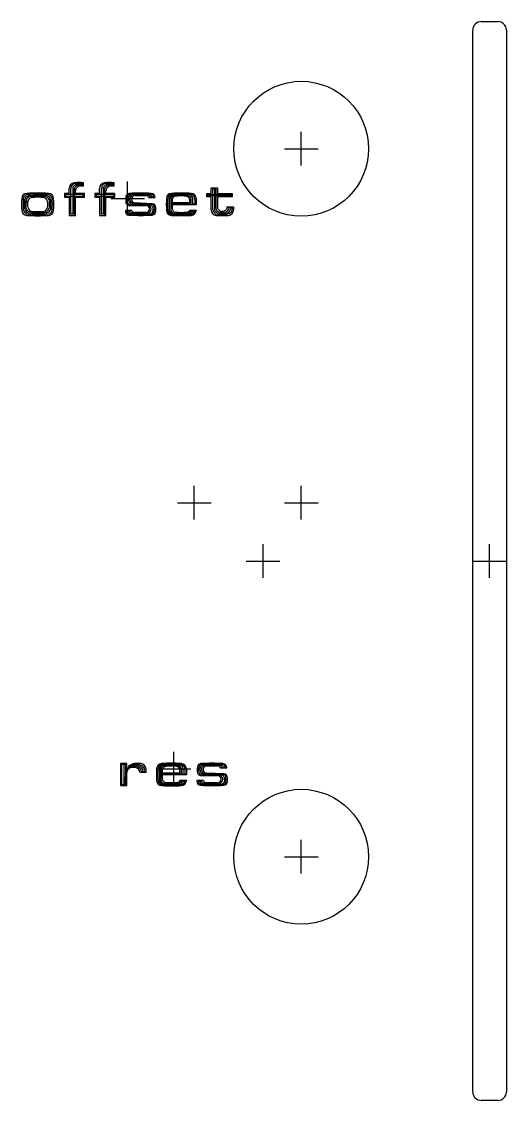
# Model space of a CAD drawing. Header units: millimetres. Extents: x -94 to 94, y -1 to 128.
# Drawn here: x 64.7 to 93.5, y 55.8 to 119.8 of the extents above; entities that cross this region are included whole.
import ezdxf

# ---------------------------------------------------------------- set-up
doc = ezdxf.new("R2010")
doc.units = ezdxf.units.MM
for name, color, linetype in [('Contour', 7, 'CONTINUOUS'), ('Engraving', 7, 'CONTINUOUS'), ('Reference_points', 1, 'CONTINUOUS')]:
    doc.layers.add(name, color=color, linetype=linetype)

msp = doc.modelspace()

# ---------------------------------------------------------------- linework, layer by layer
at = {"layer": 'Contour', "color": 7, "linetype": 'CONTINUOUS'}
for p, q in [((92.024, 119.844), (93.024, 119.844)), ((91.524, 56.344), (91.524, 119.344)), ((93.524, 119.344), (93.524, 56.344)), ((93.024, 55.844), (92.024, 55.844))]:
    msp.add_line(p, q, dxfattribs=at)
for centre in [(81.343, 112.3), (81.343, 70.3)]:
    msp.add_circle(centre, 4, dxfattribs=at)
for centre, start, end in [((92.024, 119.344), 450, 180), ((93.024, 119.344), 360, 90), ((92.024, 56.344), 180, -90), ((93.024, 56.344), 270, 0)]:
    msp.add_arc(centre, 0.5, start, end, dxfattribs=at)
at = {"layer": 'Engraving', "color": 254, "linetype": 'CONTINUOUS'}
for p, q in [((67.944, 110.238), (68.385, 110.238)), ((68.343, 110.175), (68.028, 110.175)), ((68.385, 110.133), (68.154, 110.133)), ((68.259, 110.091), (68.427, 110.091)), ((68.385, 110.238), (68.385, 110.133)), ((68.427, 110.091), (68.427, 110.28)), ((69.75, 110.238), (70.191, 110.238)), ((70.149, 110.175), (69.834, 110.175)), ((70.191, 110.133), (69.96, 110.133)), ((70.065, 110.091), (70.233, 110.091)), ((70.191, 110.238), (70.191, 110.133)), ((70.233, 110.091), (70.233, 110.28)), ((67.566, 109.65), (67.293, 109.65)), ((67.293, 109.65), (67.293, 109.419)), ((67.86, 109.587), (67.356, 109.587)), ((67.356, 109.587), (67.356, 109.482)), ((67.356, 109.482), (68.406, 109.482)), ((67.671, 108.411), (67.671, 109.944)), ((67.776, 109.881), (67.776, 108.411)), ((67.86, 109.839), (67.86, 109.587)), ((68.406, 109.587), (67.86, 109.587)), ((67.86, 109.587), (67.86, 108.411)), ((67.944, 109.65), (67.944, 109.797)), ((68.469, 109.65), (67.944, 109.65)), ((68.406, 109.482), (68.406, 109.587)), ((68.469, 109.419), (68.469, 109.65)), ((69.372, 109.65), (69.099, 109.65)), ((69.099, 109.65), (69.099, 109.419)), ((69.666, 109.587), (69.162, 109.587)), ((69.162, 109.587), (69.162, 109.482)), ((69.162, 109.482), (70.212, 109.482)), ((69.477, 108.411), (69.477, 109.944)), ((69.582, 109.881), (69.582, 108.411)), ((69.666, 109.839), (69.666, 109.587)), ((70.212, 109.587), (69.666, 109.587)), ((69.666, 109.587), (69.666, 108.411)), ((69.75, 109.65), (69.75, 109.797)), ((70.275, 109.65), (69.75, 109.65)), ((70.212, 109.482), (70.212, 109.587)), ((70.275, 109.419), (70.275, 109.65)), ((71.472, 109.524), (72.123, 109.524)), ((72.48, 109.44), (72.585, 109.44)), ((75.735, 109.44), (75.735, 109.65)), ((75.735, 109.65), (75.987, 109.65)), ((75.987, 109.44), (75.735, 109.44)), ((75.798, 109.503), (75.798, 109.587)), ((75.798, 109.587), (77.163, 109.587)), ((76.281, 109.503), (75.798, 109.503)), ((75.987, 109.65), (75.987, 109.986)), ((75.987, 109.986), (76.365, 109.986)), ((75.987, 108.684), (75.987, 109.44)), ((76.092, 108.705), (76.092, 109.923)), ((76.092, 109.923), (76.281, 109.923)), ((76.197, 109.923), (76.197, 108.768)), ((76.281, 109.923), (76.281, 109.503)), ((77.163, 109.503), (76.281, 109.503)), ((76.281, 109.503), (76.281, 108.789)), ((76.365, 109.986), (76.365, 109.65)), ((76.365, 109.65), (77.247, 109.65)), ((77.247, 109.44), (76.365, 109.44)), ((76.365, 109.44), (76.365, 108.852)), ((77.163, 109.587), (77.163, 109.503)), ((77.247, 109.65), (77.247, 109.44)), ((64.836, 109.272), (64.752, 109.356)), ((64.92, 109.188), (64.836, 109.272)), ((65.109, 109.167), (64.92, 109.188)), ((65.004, 109.146), (65.109, 109.167)), ((67.293, 109.419), (67.566, 109.419)), ((67.566, 109.419), (67.566, 108.348)), ((67.944, 108.348), (67.944, 109.419)), ((67.944, 109.419), (68.469, 109.419)), ((69.099, 109.419), (69.372, 109.419)), ((69.372, 109.419), (69.372, 108.348)), ((69.75, 108.348), (69.75, 109.419)), ((69.75, 109.419), (70.275, 109.419)), ((70.926, 109.398), (70.926, 109.167)), ((71.136, 108.936), (72.123, 108.936)), ((71.22, 108.978), (72.207, 108.957)), ((72.501, 109.041), (71.472, 109.083)), ((72.375, 109.419), (72.291, 109.398)), ((72.291, 109.398), (72.669, 109.398)), ((72.711, 108.6), (72.711, 108.81)), ((73.425, 108.705), (73.425, 109.314)), ((73.509, 109.272), (73.509, 108.684)), ((73.593, 109.272), (73.593, 109.041)), ((73.593, 109.041), (73.677, 109.104)), ((73.677, 109.104), (73.593, 108.999)), ((73.593, 108.999), (73.593, 108.684)), ((73.677, 109.293), (73.677, 109.104)), ((73.677, 109.104), (74.727, 109.104)), ((73.677, 109.041), (74.811, 109.041)), ((75.105, 108.978), (73.677, 108.978)), ((73.677, 108.978), (73.677, 108.747)), ((74.727, 109.104), (74.727, 109.272)), ((74.811, 109.041), (74.811, 109.335)), ((74.916, 109.02), (74.916, 109.356)), ((75.021, 109.02), (74.916, 109.02)), ((75.021, 109.314), (75.021, 109.02)), ((75.105, 109.356), (75.105, 108.978)), ((77.058, 108.789), (76.953, 108.852)), ((76.953, 108.852), (77.331, 108.852)), ((77.331, 108.852), (77.331, 108.684)), ((67.566, 108.348), (67.944, 108.348)), ((67.776, 108.411), (67.671, 108.411)), ((67.86, 108.411), (67.944, 108.348)), ((69.372, 108.348), (69.75, 108.348)), ((69.582, 108.411), (69.477, 108.411)), ((69.666, 108.411), (69.75, 108.348)), ((71.283, 108.642), (70.905, 108.642)), ((70.905, 108.642), (70.905, 108.6)), ((71.199, 108.579), (70.968, 108.579)), ((72.123, 108.516), (71.451, 108.516)), ((74.916, 108.621), (74.748, 108.663)), ((74.748, 108.663), (75.105, 108.663)), ((74.811, 108.621), (75.021, 108.621)), ((75.105, 108.663), (75.105, 108.642)), ((77.163, 108.789), (77.268, 108.789)), ((70.996, 75.824), (70.618, 75.824)), ((70.618, 75.824), (70.618, 74.522)), ((70.702, 74.564), (70.702, 75.782)), ((70.702, 75.782), (70.912, 75.782)), ((70.807, 75.782), (70.807, 74.564)), ((70.912, 75.782), (70.912, 74.564)), ((70.996, 75.341), (70.996, 75.824)), ((74.335, 75.194), (74.335, 75.53)), ((74.524, 75.53), (74.524, 75.152)), ((75.175, 75.572), (75.175, 75.341)), ((75.721, 75.698), (76.372, 75.698)), ((76.624, 75.593), (76.54, 75.572)), ((76.54, 75.572), (76.918, 75.572)), ((76.729, 75.614), (76.834, 75.614)), ((70.912, 75.005), (71.017, 75.446)), ((70.912, 74.564), (70.912, 75.005)), ((70.996, 74.522), (70.996, 75.32)), ((71.752, 75.32), (72.13, 75.32)), ((71.857, 75.362), (72.046, 75.362)), ((71.941, 75.362), (72.13, 75.32)), ((72.13, 75.32), (72.13, 75.488)), ((72.844, 74.879), (72.844, 75.488)), ((72.928, 75.446), (72.928, 74.858)), ((73.012, 75.446), (73.012, 75.215)), ((73.012, 75.215), (73.096, 75.278)), ((73.096, 75.278), (73.012, 75.173)), ((73.012, 75.173), (73.012, 74.858)), ((73.096, 75.467), (73.096, 75.278)), ((73.096, 75.278), (74.146, 75.278)), ((73.096, 75.215), (74.23, 75.215)), ((74.524, 75.152), (73.096, 75.152)), ((73.096, 75.152), (73.096, 74.921)), ((74.146, 75.278), (74.146, 75.446)), ((74.23, 75.215), (74.23, 75.509)), ((74.44, 75.194), (74.335, 75.194)), ((74.44, 75.488), (74.44, 75.194)), ((75.385, 75.11), (76.372, 75.11)), ((75.469, 75.152), (76.456, 75.131)), ((76.75, 75.215), (75.721, 75.257)), ((76.96, 74.774), (76.96, 74.984)), ((70.618, 74.522), (70.996, 74.522)), ((70.807, 74.564), (70.702, 74.564)), ((74.335, 74.795), (74.167, 74.837)), ((74.167, 74.837), (74.524, 74.837)), ((74.23, 74.795), (74.44, 74.795)), ((74.524, 74.837), (74.524, 74.816)), ((75.532, 74.816), (75.154, 74.816)), ((75.154, 74.816), (75.154, 74.774)), ((75.448, 74.753), (75.217, 74.753)), ((76.372, 74.69), (75.7, 74.69))]:
    msp.add_line(p, q, dxfattribs=at)
for centre, radius, start, end in [((67.898, 109.95), 0.332, 96.56876, 181.03535), ((67.965, 109.945), 0.294, 94.09951, -179.80512), ((68.047, 109.904), 0.272, 94.01048, 184.85112), ((68.143, 107.286), 3.007, 84.58134, 95.39969), ((68.152, 109.841), 0.292, 89.60757, 180.39243), ((68.247, 109.788), 0.303, 447.73205, 178.29865), ((69.704, 109.95), 0.332, 96.56876, 181.03535), ((69.771, 109.945), 0.294, 94.09951, -179.80512), ((69.853, 109.904), 0.272, 94.01048, 184.85112), ((69.95, 107.286), 3.007, 84.60031, 95.41866), ((69.958, 109.841), 0.292, 89.60757, 180.39243), ((70.053, 109.788), 0.303, 447.73205, 178.29865), ((65.065, 109.337), 0.314, 93.47376, 176.52624), ((65.127, 109.295), 0.292, 89.41137, 184.51914), ((65.186, 109.233), 0.27, 88.51489, 189.60198), ((65.292, 109.176), 0.29, 114.44395, 185.94686), ((65.697, 99.326), 10.345, 86.39188, 93.60812), ((65.676, 100.928), 8.676, 86.39195, 93.60805), ((65.686, 106.194), 3.287, 80.98478, 98.998), ((65.832, 102.02), 7.51, 87.66487, 94.88085), ((66.161, 109.211), 0.314, 3.47376, 94.20268), ((66.247, 109.264), 0.324, 16.47927, 94.42583), ((66.329, 109.337), 0.314, 3.47376, 86.52624), ((58.232, 109.797), 9.335, 359.09773, 0.90227), ((60.038, 109.797), 9.335, 359.09773, 0.90227), ((71.162, 109.414), 0.237, 96.28689, 183.87852), ((71.871, 109.304), 0.872, 171.02396, 189.04096), ((71.198, 109.42), 0.189, 96.07246, 173.92754), ((71.303, 109.373), 0.214, 449.73226, 167.58735), ((71.787, 99.326), 10.345, 86.39188, 93.60812), ((71.446, 109.31), 0.275, 111.33686, -102.16747), ((71.808, 103.911), 5.732, 83.68961, 96.31039), ((71.487, 109.304), 0.222, 93.90049, -93.8829), ((71.729, 103.922), 5.681, 443.47046, 94.29041), ((71.675, 103.697), 5.878, 444.19048, 93.20849), ((72.122, 109.348), 0.176, 376.48127, 89.67446), ((72.242, 109.415), 0.133, 361.72266, 77.84506), ((72.306, 109.402), 0.178, 372.31945, 67.18197), ((72.418, 109.4), 0.251, -0.45653, 85.42608), ((72.424, 109.448), 0.161, -2.84466, 84.99936), ((73.651, 109.34), 0.31, 452.95458, 177.04542), ((73.721, 109.312), 0.296, 450.38713, 179.61287), ((73.79, 109.293), 0.282, 104.57815, 184.27395), ((73.823, 109.294), 0.231, 94.96974, 185.46384), ((74.223, 102.194), 7.479, 445.49083, 94.50917), ((73.883, 109.261), 0.209, 106.43606, 171.17026), ((74.142, 102.541), 7.08, 444.40698, 93.42539), ((74.213, 105.103), 4.49, 83.69645, 96.31624), ((74.213, 106.649), 2.904, 81.90338, 98.11615), ((74.202, 107.768), 1.735, 77.41387, 102.58613), ((74.537, 109.276), 0.19, -1.20605, 76.91494), ((74.541, 109.254), 0.282, 16.69924, 73.30076), ((74.67, 109.32), 0.249, 8.32565, 81.67435), ((74.795, 109.34), 0.31, 362.95458, 87.04542), ((74.725, 109.311), 0.296, 360.58068, 68.80963), ((70.414, 108.999), 5.673, 176.39217, 183.60783), ((69.332, 108.989), 4.505, 176.39828, 183.61442), ((68.417, 108.968), 3.504, 176.40021, 183.61611), ((67.834, 108.968), 2.836, 176.40098, 183.61919), ((66.629, 108.999), 1.529, 173.69291, 186.30709), ((65.371, 109.136), 0.264, 96.7479, 173.2521), ((65.371, 108.862), 0.264, -173.2521, -96.7479), ((65.697, 106.17), 3.248, 83.68903, 96.31097), ((66.023, 109.136), 0.264, 6.7479, 83.2521), ((66.023, 108.862), 0.264, -83.2521, -6.7479), ((66.074, 108.847), 0.317, -78.33508, 4.70361), ((66.125, 109.185), 0.266, 5.17493, 73.40388), ((64.765, 108.999), 1.529, -6.30709, 6.30709), ((63.725, 109.041), 2.67, -3.60712, 3.60712), ((62.478, 108.978), 4.004, -3.60847, 3.60847), ((61.23, 109.02), 5.339, -3.60847, 3.60847), ((60.98, 108.999), 5.673, -3.60783, 3.60783), ((71.143, 109.153), 0.217, 176.30861, 268.15239), ((71.223, 109.192), 0.214, -173.30577, -90.80316), ((71.518, 109.325), 0.435, 167.49981, -167.37107), ((71.393, 109.291), 0.305, 191.53087, -106.95093), ((71.496, 92.324), 16.676, 87.05078, 90.65969), ((71.668, 102.097), 6.95, 83.29016, 92.30906), ((72.123, 108.726), 0.21, 270, 90), ((72.191, 108.716), 0.242, 273.78265, 86.2017), ((72.323, 108.758), 0.222, -8.27589, 81.97931), ((72.457, 108.83), 0.171, -6.70984, 82.24996), ((72.482, 108.813), 0.229, -0.75056, 85.23636), ((71.128, 108.716), 1.502, -3.6263, 3.58823), ((80.894, 108.999), 7.561, 177.29387, -177.29387), ((76.613, 108.845), 0.248, 178.38321, 261.18356), ((76.705, 108.845), 0.248, -81.18356, 1.61679), ((65.065, 108.661), 0.314, -176.52624, -93.47376), ((65.171, 108.749), 0.338, -172.51742, -89.83049), ((65.253, 108.813), 0.339, -168.78937, -85.95042), ((65.314, 108.853), 0.317, -168.33508, -85.29639), ((65.697, 118.672), 10.345, -93.60812, -86.39188), ((65.677, 113.071), 4.687, -96.18496, -81.76963), ((65.673, 111.4), 2.953, -97.70749, -79.69862), ((65.697, 111.828), 3.248, -96.31097, -83.68903), ((65.739, 111.338), 2.829, -98.10719, -81.89281), ((66.207, 108.765), 0.27, -91.27303, -8.31028), ((66.31, 108.677), 0.248, -81.18356, 1.61679), ((66.329, 108.661), 0.314, -86.52624, -3.47376), ((71.134, 108.597), 0.229, 179.24944, 265.23636), ((71.172, 108.618), 0.208, -169.17699, -94.14462), ((71.209, 108.573), 0.121, -162.61761, -94.76364), ((71.808, 119.359), 11.012, -93.60814, -86.39186), ((71.798, 116.533), 8.147, -94.51251, -85.4945), ((71.287, 108.583), 0.088, 182.60256, -92.60256), ((71.943, 117.601), 9.178, -94.64959, -87.43344), ((71.452, 108.692), 0.176, 196.48127, -90.32554), ((72.078, 123.149), 14.676, 266.89467, -89.49636), ((72.321, 108.661), 0.231, -81.79985, 16.31965), ((72.426, 108.612), 0.201, -86.58341, 2.56377), ((72.482, 108.597), 0.229, -85.23636, 0.75056), ((73.651, 108.658), 0.31, 182.95458, -92.95458), ((73.728, 108.693), 0.303, 177.73205, -91.70135), ((73.774, 108.697), 0.265, -177.19152, -92.80848), ((73.813, 108.694), 0.22, -177.39744, -87.13759), ((74.223, 120.787), 12.453, 267.2936, -87.2936), ((73.904, 108.764), 0.228, -175.71712, -94.28288), ((74.244, 115.047), 6.678, 265.49074, -85.49074), ((74.234, 115.925), 7.508, -93.61204, -86.39558), ((74.202, 116.47), 8.005, -92.70656, -87.29344), ((74.213, 113.699), 5.172, -93.61365, -86.39741), ((74.522, 108.802), 0.265, -86.54483, -31.59336), ((74.549, 108.778), 0.306, -84.17746, -30.93159), ((74.658, 108.697), 0.269, -79.73321, -16.41358), ((74.719, 108.697), 0.311, 279.25034, -14.12549), ((74.795, 108.658), 0.31, 272.95458, -2.95458), ((76.32, 108.681), 0.333, 179.48384, -93.09406), ((76.394, 108.709), 0.302, 180.75884, -99.52467), ((76.454, 108.738), 0.259, 173.34191, 249.88448), ((76.537, 108.789), 0.256, 180, 259.65514), ((76.659, 115.901), 7.561, 267.29387, -87.29387), ((76.638, 111.515), 3.118, 264.58929, -84.58929), ((76.67, 109.612), 1.158, -105.27248, -74.77527), ((76.647, 109.381), 0.858, -100.47203, -73.55017), ((76.659, 109.264), 0.669, -97.20996, -82.79004), ((76.774, 108.819), 0.286, -66.03751, -6.03001), ((76.897, 108.78), 0.371, 275.41835, 1.38965), ((76.83, 108.795), 0.333, -64.35899, -1.03224), ((76.993, 108.685), 0.338, 273.90434, -0.16951), ((71.462, 75.359), 0.466, 93.07746, 182.21204), ((71.277, 75.313), 0.281, 455.91312, 178.573), ((71.281, 75.371), 0.274, 465.85937, 164.14063), ((71.458, 75.32), 0.462, 87.39744, 140.52754), ((71.558, 74.871), 0.872, 463.59025, 121.59459), ((71.419, 75.145), 0.534, 416.99412, 113.49429), ((71.374, 74.454), 1.146, 443.68742, 96.31258), ((71.485, 75.07), 0.662, 422.19715, 101.49656), ((71.626, 71.825), 4.003, 87.29411, 92.70589), ((71.37, 73.764), 2.021, 77.8894, 86.90824), ((71.471, 75.313), 0.281, 361.427, 84.08688), ((71.502, 75.298), 0.361, 370.21961, 54.81292), ((71.727, 75.423), 0.324, 23.24498, 78.0658), ((71.594, 75.372), 0.347, 358.34928, 54.84582), ((71.797, 75.491), 0.333, -0.51616, 86.90594), ((71.688, 75.418), 0.362, -8.89042, 21.5371), ((80.313, 75.173), 7.561, 177.29387, -177.29387), ((73.07, 75.514), 0.31, 452.95458, 177.04542), ((73.14, 75.486), 0.296, 450.38713, 179.61287), ((73.209, 75.467), 0.282, 104.57815, 184.27395), ((73.242, 75.468), 0.231, 94.96974, 185.46384), ((73.642, 68.368), 7.479, 445.49083, 94.50917), ((73.302, 75.435), 0.209, 106.43606, 171.17026), ((73.561, 68.715), 7.08, 444.40698, 93.42539), ((73.631, 71.277), 4.49, 83.68376, 96.30355), ((73.631, 72.823), 2.904, 81.88385, 98.09662), ((73.621, 73.942), 1.735, 77.41387, 102.58613), ((73.956, 75.45), 0.19, -1.20605, 76.91494), ((73.96, 75.428), 0.282, 16.69924, 73.30076), ((74.089, 75.494), 0.249, 8.32565, 81.67435), ((74.214, 75.514), 0.31, 362.95458, 87.04542), ((74.144, 75.485), 0.296, 360.58068, 68.80963), ((75.411, 75.588), 0.237, 96.28689, 183.87852), ((76.12, 75.478), 0.872, 171.02396, 189.04096), ((75.447, 75.594), 0.189, 96.07246, 173.92754), ((75.767, 75.499), 0.435, 167.49981, -167.37107), ((75.552, 75.547), 0.214, 449.73226, 167.58735), ((76.036, 65.5), 10.345, 86.39188, 93.60812), ((75.695, 75.484), 0.275, 111.33686, -102.16747), ((76.057, 70.085), 5.732, 83.68961, 96.31039), ((75.736, 75.478), 0.222, 93.90049, -93.8829), ((75.978, 70.096), 5.681, 443.47046, 94.29041), ((75.924, 69.871), 5.878, 444.19048, 93.20849), ((76.371, 75.522), 0.176, 376.48127, 89.67446), ((76.491, 75.589), 0.133, 361.72266, 77.84506), ((76.555, 75.576), 0.178, 372.31945, 67.18197), ((76.667, 75.574), 0.251, -0.45653, 85.42608), ((76.673, 75.622), 0.161, -2.84466, 84.99936), ((73.323, 74.938), 0.228, -175.71712, -94.28288), ((75.392, 75.327), 0.217, 176.30861, 268.15239), ((75.472, 75.366), 0.214, -173.30577, -90.80316), ((75.642, 75.465), 0.305, 191.53087, -106.95093), ((75.745, 58.498), 16.676, 87.05078, 90.65969), ((75.917, 68.271), 6.95, 83.29016, 92.30906), ((76.372, 74.9), 0.21, 270, 90), ((76.44, 74.89), 0.242, 273.78265, 86.2017), ((76.572, 74.932), 0.222, -8.27589, 81.97931), ((76.57, 74.835), 0.231, -81.79985, 16.31965), ((76.706, 75.004), 0.171, -6.70984, 82.24996), ((76.731, 74.987), 0.229, -0.75056, 85.23636), ((75.377, 74.89), 1.502, -3.6263, 3.58823), ((73.07, 74.832), 0.31, 182.95458, -92.95458), ((73.147, 74.867), 0.303, 177.73205, -91.70135), ((73.193, 74.871), 0.265, -177.19152, -92.80848), ((73.232, 74.868), 0.22, -177.39744, -87.13759), ((73.642, 86.961), 12.453, 267.2936, -87.2936), ((73.663, 81.221), 6.678, 265.49074, -85.49074), ((73.653, 82.099), 7.508, -93.61204, -86.39558), ((73.621, 82.644), 8.005, -92.70656, -87.29344), ((73.632, 79.873), 5.172, -93.61365, -86.39741), ((73.941, 74.976), 0.265, -86.54483, -31.59336), ((73.968, 74.952), 0.306, -84.17746, -30.93159), ((74.077, 74.871), 0.269, -79.73321, -16.41358), ((74.138, 74.871), 0.311, 279.25034, -14.12549), ((74.214, 74.832), 0.31, 272.95458, -2.95458), ((75.383, 74.771), 0.229, 179.24944, 265.23636), ((75.421, 74.792), 0.208, -169.17699, -94.14462), ((75.458, 74.747), 0.121, -162.61761, -94.76364), ((76.057, 85.533), 11.012, -93.60814, -86.39186), ((76.047, 82.707), 8.147, -94.51251, -85.4945), ((75.536, 74.757), 0.088, 182.60256, -92.60256), ((76.192, 83.775), 9.178, -94.64959, -87.43344), ((75.701, 74.866), 0.176, 196.48127, -90.32554), ((76.327, 89.323), 14.676, 266.89467, -89.49636), ((76.675, 74.786), 0.201, -86.58341, 2.56377), ((76.731, 74.771), 0.229, -85.23636, 0.75056)]:
    msp.add_arc(centre, radius, start, end, dxfattribs=at)
at = {"layer": 'Reference_points', "color": 1, "linetype": 'CONTINUOUS'}
for p, q in [((81.343, 111.3), (81.343, 113.3)), ((80.343, 112.3), (82.343, 112.3)), ((71.036, 108.348), (71.036, 110.348)), ((70.036, 109.348), (72.036, 109.348)), ((74.992, 90.3), (74.992, 92.3)), ((81.343, 90.3), (81.343, 92.3)), ((73.992, 91.3), (75.992, 91.3)), ((80.343, 91.3), (82.343, 91.3)), ((79.082, 86.844), (79.082, 88.844)), ((92.524, 86.844), (92.524, 88.844)), ((78.082, 87.844), (80.082, 87.844)), ((91.524, 87.844), (93.524, 87.844)), ((73.789, 74.522), (73.789, 76.522)), ((72.789, 75.522), (74.789, 75.522)), ((81.343, 69.3), (81.343, 71.3)), ((80.343, 70.3), (82.343, 70.3))]:
    msp.add_line(p, q, dxfattribs=at)

doc.saveas('drawing.dxf')
